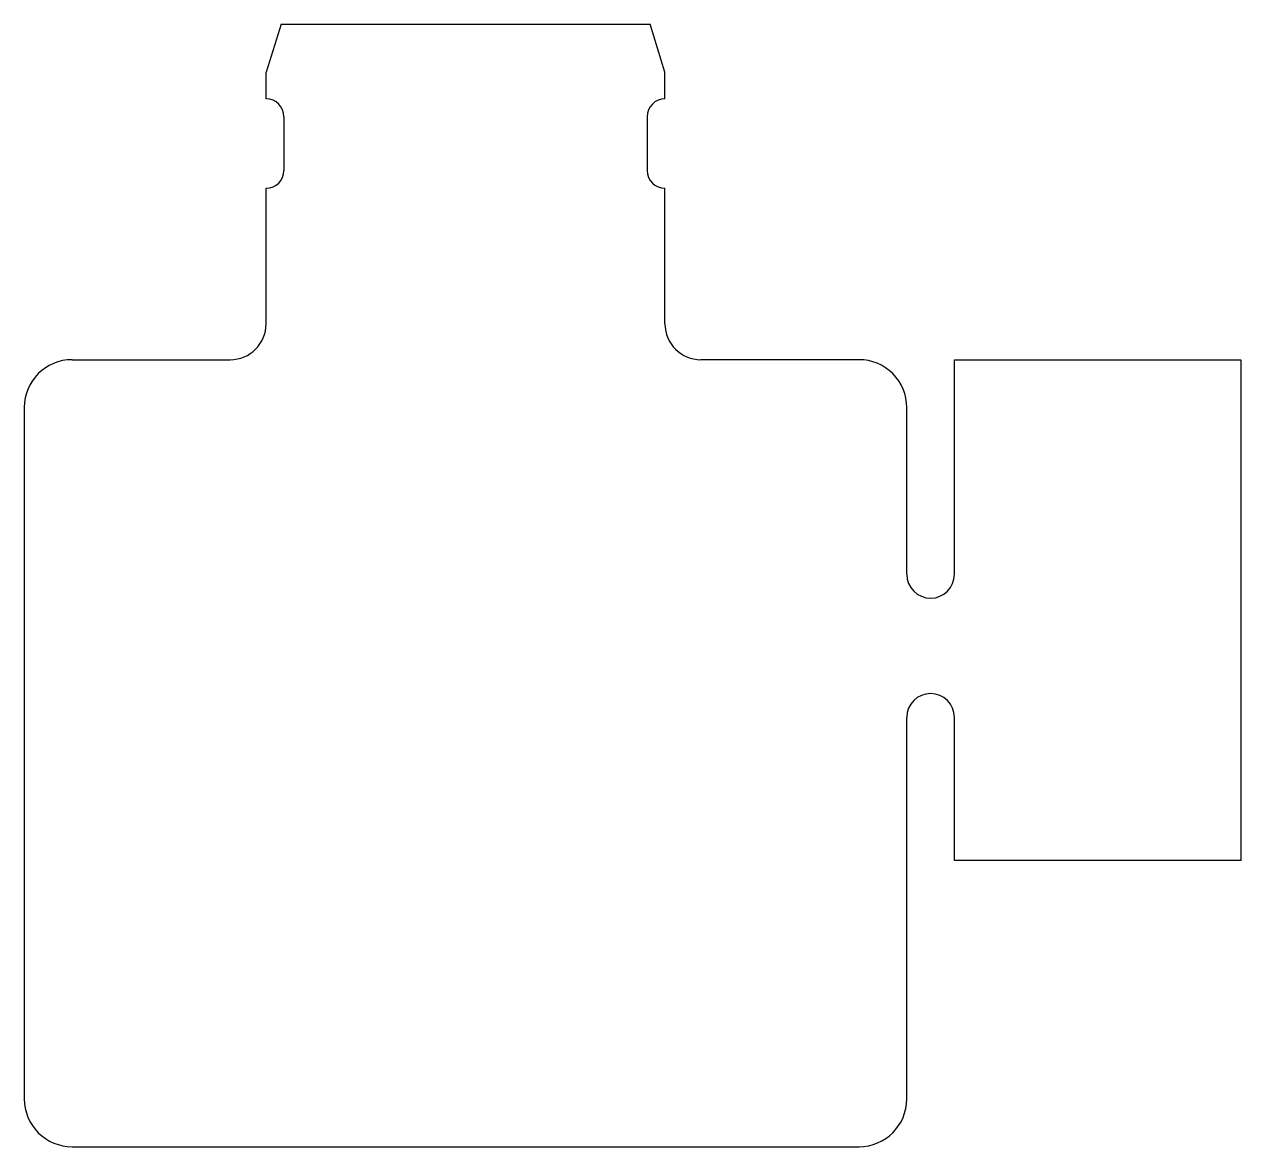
# Model space of a CAD drawing. Extents: x 32.6 to 53, y -46.6 to -27.8.
import ezdxf

# ---------------------------------------------------------------- set-up
doc = ezdxf.new("R2010")
doc.units = 0
doc.layers.add('BLACK', color=7, linetype='CONTINUOUS')

msp = doc.modelspace()

# ---------------------------------------------------------------- linework, layer by layer
at = {"layer": 'BLACK', "linetype": 'CONTINUOUS'}
for p, q in [((36.905, -27.775), (36.655, -28.575)), ((36.905, -27.775), (43.095, -27.775)), ((43.345, -28.575), (43.095, -27.775)), ((36.655, -29.025), (36.655, -28.575)), ((43.345, -29.025), (43.345, -28.575)), ((36.955, -29.325), (36.955, -30.225)), ((43.045, -29.325), (43.045, -30.225)), ((36.655, -32.225), (36.655, -30.525)), ((43.345, -32.225), (43.345, -30.525)), ((36.655, -32.8), (36.655, -32.225)), ((43.345, -32.8), (43.345, -32.225)), ((33.4, -33.4), (36.055, -33.4)), ((46.6, -33.4), (43.945, -33.4)), ((48.2, -37), (48.2, -33.4)), ((48.2, -33.4), (53, -33.4)), ((53, -33.4), (53, -41.8)), ((32.6, -34.2), (32.6, -45.8)), ((47.4, -37), (47.4, -34.2)), ((47.4, -45.8), (47.4, -39.4)), ((48.2, -41.8), (48.2, -39.4)), ((53, -41.8), (48.2, -41.8)), ((33.4, -46.6), (46.6, -46.6))]:
    msp.add_line(p, q, dxfattribs=at)
at = {"layer": 'BLACK'}
for centre, radius, start, end in [((36.655, -29.325), 0.3, 0, 90), ((43.345, -29.325), 0.3, 90, 180), ((36.655, -30.225), 0.3, -90, 0), ((43.345, -30.225), 0.3, -180, -90), ((36.055, -32.8), 0.6, -90, 0), ((43.945, -32.8), 0.6, -180, -90), ((33.4, -34.2), 0.8, 90, 180), ((46.6, -34.2), 0.8, 0, 90.0001), ((47.8, -37), 0.4, -180, 0), ((47.8, -39.4), 0.4, 0, 180), ((33.4, -45.8), 0.8, -180, -89.9999), ((46.6, -45.8), 0.8, -90, 0)]:
    msp.add_arc(centre, radius, start, end, dxfattribs=at)

doc.saveas('drawing.dxf')
